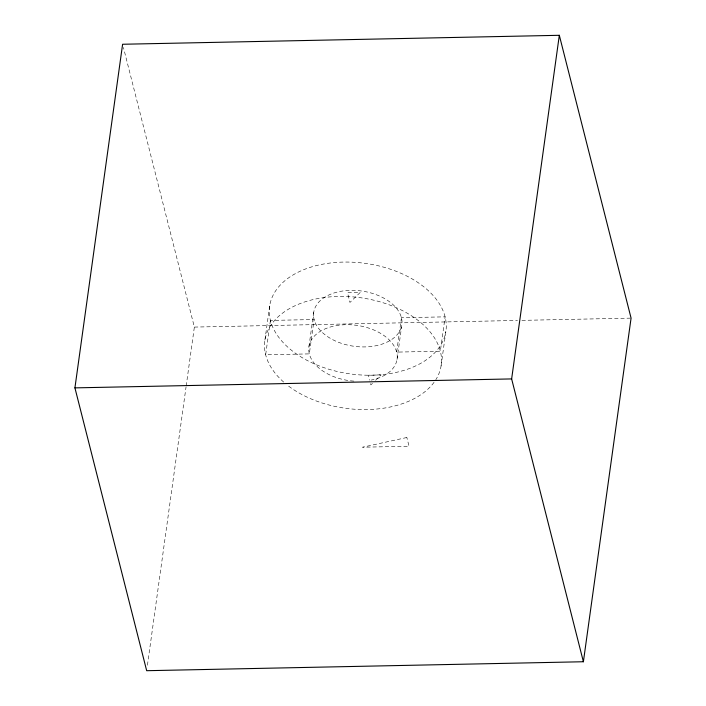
<?xml version="1.0" encoding="UTF-8"?>
<svg xmlns="http://www.w3.org/2000/svg" width="706" height="706" viewBox="0 0 706 706"><rect width="100%" height="100%" fill="white"/><g stroke="black" fill="none" stroke-linecap="round" stroke-linejoin="round"><path stroke-width="0.53" stroke-dasharray="3.53 2.65" d="M147.439 665.246L186.031 387.082M186.181 385.988L194.362 327.081L123.418 47.452M264.918 340.089L269.683 305.724M308.963 346.549L313.729 312.184M397.037 359.451L401.811 325.095A44.513 27.896 7.9 0 0 339.533 291.552A44.513 27.896 7.9 0 0 331.961 339.268A44.513 27.896 7.9 0 0 401.811 325.095M441.082 365.911L445.848 331.546A89.027 55.783 7.9 0 0 321.301 264.468A89.027 55.783 7.9 0 0 306.157 359.901A89.027 55.783 7.9 0 0 445.848 331.546M372.459 383.349L370.879 384.876L369.9 381.002M375.601 380.287L381.116 374.939L368.426 375.204L369.653 380.04M194.362 327.081L517.489 320.453M521.902 320.365L631.076 318.124M353.882 381.125A44.513 27.896 7.9 0 1 311.717 339.436A44.513 27.896 7.9 0 1 383.411 335.156A44.513 27.896 7.9 0 1 371.232 380.084M283.688 382.096A89.027 55.783 7.9 0 1 339.312 296.423A89.027 55.783 7.9 0 1 435.814 379.731M434.075 382.29A89.027 55.783 7.9 0 1 286.892 384.779M270.424 320.427L265.659 354.791L309.325 353.891L314.099 319.536L270.424 320.427M401.44 317.744L396.675 352.109L440.341 351.209L445.115 316.844L401.44 317.744M360.201 292.478L349.955 302.415L347.502 292.743L360.201 292.478M406.841 437.508L362.575 447.207L409.056 446.254L406.841 437.508"/><path stroke-width="1.06" d="M74.924 387.876L122.606 44.257L559.32 35.3L631.076 318.124L583.394 661.743L146.68 670.7L74.924 387.876L511.638 378.919L583.394 661.743M511.638 378.919L559.32 35.3"/></g></svg>
